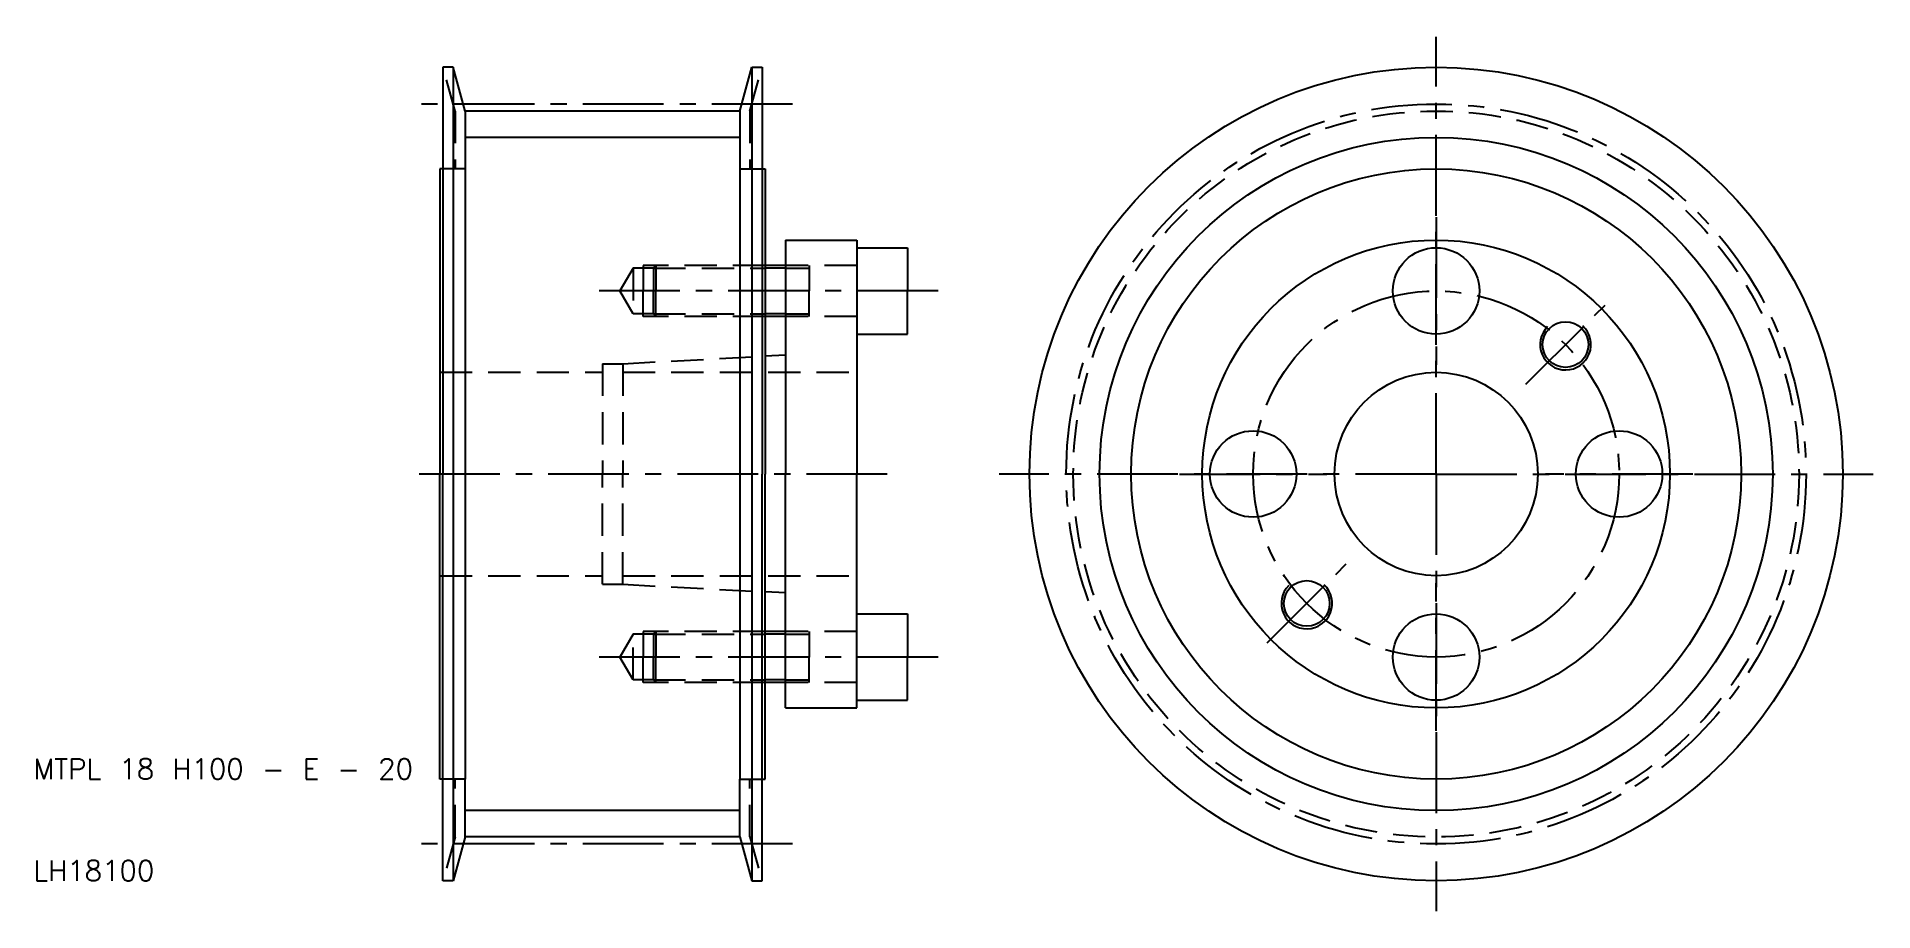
# Model space of a CAD drawing. Extents: x 10 to 191, y 7 to 93.
import ezdxf

# ---------------------------------------------------------------- set-up
doc = ezdxf.new("R2010")
doc.units = 0
doc.header["$LTSCALE"] = 0.25
doc.linetypes.add('CENTER', pattern=[50.8, 31.75, -6.35, 6.35, -6.35])
doc.linetypes.add('DASHED', pattern=[19.05, 12.7, -6.35])
doc.layers.get('0').update_dxf_attribs({"linetype": 'CONTINUOUS'})
doc.layers.add('CENTER', color=1, linetype='CENTER')
doc.styles.get("Standard").update_dxf_attribs({"font": 'txt.shx'})

msp = doc.modelspace()

# ---------------------------------------------------------------- linework, layer by layer
for p, q in [((50.3, 90), (50.3, 80)), ((51.3, 90), (50.3, 90)), ((51.3, 90), (51.3, 10)), ((52.5, 85.695), (51.3, 90)), ((79.5, 85.695), (80.7, 90)), ((80.7, 90), (80.7, 10)), ((80.7, 90), (81.7, 90)), ((81.7, 90), (81.7, 80)), ((79.5, 85.695), (52.5, 85.695)), ((52.5, 85.695), (52.5, 80)), ((79.5, 85.695), (79.5, 80)), ((50, 80), (50, 50)), ((50.3, 80), (50, 80)), ((50.3, 80), (50.3, 50)), ((52.5, 80), (52.5, 20)), ((79.5, 80), (79.5, 20)), ((81.7, 80), (81.7, 50)), ((81.7, 80), (82, 80)), ((82, 80), (82, 70.5)), ((84, 73), (91, 73)), ((84, 73), (84, 70.5)), ((91, 73), (91, 72.25)), ((82, 70.5), (82, 65.5)), ((84, 70.5), (82, 70.5)), ((84, 70.5), (84, 65.5)), ((91, 72.25), (96, 72.25)), ((91, 72.25), (91, 63.75)), ((96, 72.25), (96, 68)), ((96, 63.75), (96, 68)), ((84, 65.5), (82, 65.5)), ((82, 65.5), (82, 61.59375)), ((84, 65.5), (84, 61.7)), ((91, 63.75), (91, 50)), ((91, 63.75), (96, 63.75)), ((84, 61.7), (82, 61.59375)), ((82, 61.59375), (82, 50)), ((84, 61.7), (84, 50)), ((50, 20), (50, 50)), ((50.3, 20), (50.3, 50)), ((81.7, 20), (81.7, 50)), ((82, 38.40625), (82, 50)), ((84, 38.3), (84, 50)), ((91, 36.25), (91, 50)), ((82, 34.5), (82, 38.40625)), ((84, 38.3), (82, 38.40625)), ((84, 34.5), (84, 38.3)), ((91, 27.75), (91, 36.25)), ((91, 36.25), (96, 36.25)), ((96, 36.25), (96, 32)), ((82, 29.5), (82, 34.5)), ((84, 34.5), (82, 34.5)), ((84, 29.5), (84, 34.5)), ((96, 27.75), (96, 32)), ((82, 20), (82, 29.5)), ((84, 29.5), (82, 29.5)), ((84, 27), (84, 29.5)), ((91, 27.75), (96, 27.75)), ((91, 27), (91, 27.75)), ((84, 27), (91, 27)), ((50.3, 20), (50, 20)), ((50.3, 10), (50.3, 20)), ((52.5, 14.305), (52.5, 20)), ((79.5, 14.305), (79.5, 20)), ((81.7, 10), (81.7, 20)), ((81.7, 20), (82, 20)), ((52.5, 14.305), (51.3, 10)), ((79.5, 14.305), (52.5, 14.305)), ((79.5, 14.305), (80.7, 10)), ((51.3, 10), (50.3, 10)), ((80.7, 10), (81.7, 10))]:
    msp.add_line(p, q)
at = {"color": 3, "linetype": 'DASHED'}
for p, q in [((51.5, 85.695), (50.3, 90)), ((80.5, 85.695), (81.7, 90)), ((51.5, 85.695), (51.5, 80)), ((80.5, 85.695), (80.5, 80)), ((52.5, 80), (50.3, 80)), ((79.5, 80), (81.7, 80)), ((71.25, 70.5), (70, 70.5)), ((70, 70.5), (70, 68)), ((71.25, 70.5), (71, 70.25)), ((82, 70.5), (71.25, 70.5)), ((71.25, 70.5), (71.25, 68)), ((91, 70.5), (84, 70.5)), ((86.333333, 70.5), (86.333333, 68)), ((69, 70.25), (67.700962, 68)), ((69, 70.25), (69, 65.75)), ((71, 70.25), (69, 70.25)), ((71, 70.25), (82, 70.25)), ((71, 70.25), (71, 68)), ((84, 70.25), (86.333333, 70.25)), ((69, 65.75), (67.700962, 68)), ((70, 65.5), (70, 68)), ((71, 65.75), (71, 68)), ((71.25, 65.5), (71.25, 68)), ((86.333333, 65.5), (86.333333, 68)), ((71, 65.75), (69, 65.75)), ((71.25, 65.5), (70, 65.5)), ((71, 65.75), (82, 65.75)), ((71.25, 65.5), (71, 65.75)), ((82, 65.5), (71.25, 65.5)), ((84, 65.75), (86.333333, 65.75)), ((91, 65.5), (84, 65.5)), ((68, 60.85), (82, 61.59375)), ((50, 60), (66, 60)), ((66, 60.85), (66, 50)), ((66, 60.85), (68, 60.85)), ((68, 60.85), (68, 50)), ((68, 60), (91, 60)), ((66, 39.15), (66, 50)), ((68, 39.15), (68, 50)), ((50, 40), (66, 40)), ((68, 40), (91, 40)), ((66, 39.15), (68, 39.15)), ((68, 39.15), (82, 38.40625)), ((70, 34.5), (70, 32)), ((71.25, 34.5), (70, 34.5)), ((71.25, 34.5), (71, 34.25)), ((82, 34.5), (71.25, 34.5)), ((71.25, 34.5), (71.25, 32)), ((91, 34.5), (84, 34.5)), ((86.333333, 34.5), (86.333333, 32)), ((69, 34.25), (67.700962, 32)), ((69, 29.75), (69, 34.25)), ((71, 34.25), (69, 34.25)), ((71, 34.25), (82, 34.25)), ((71, 34.25), (71, 32)), ((84, 34.25), (86.333333, 34.25)), ((69, 29.75), (67.700962, 32)), ((70, 29.5), (70, 32)), ((71, 29.75), (71, 32)), ((71.25, 29.5), (71.25, 32)), ((86.333333, 29.5), (86.333333, 32)), ((71, 29.75), (69, 29.75)), ((71.25, 29.5), (70, 29.5)), ((71, 29.75), (82, 29.75)), ((71.25, 29.5), (71, 29.75)), ((82, 29.5), (71.25, 29.5)), ((84, 29.75), (86.333333, 29.75)), ((91, 29.5), (84, 29.5)), ((52.5, 20), (50.3, 20)), ((51.5, 14.305), (51.5, 20)), ((79.5, 20), (81.7, 20)), ((80.5, 14.305), (80.5, 20)), ((51.5, 14.305), (50.3, 10)), ((80.5, 14.305), (81.7, 10))]:
    msp.add_line(p, q, dxfattribs=at)
at = {"color": 3}
for p, q in [((79.5, 83.105), (52.5, 83.105)), ((84, 70.25), (82, 70.25)), ((84, 65.75), (82, 65.75)), ((84, 34.25), (82, 34.25)), ((84, 29.75), (82, 29.75)), ((79.5, 16.895), (52.5, 16.895))]:
    msp.add_line(p, q, dxfattribs=at)
for centre, radius in [((148, 50), 40), ((148, 50), 30), ((148, 50), 23), ((148, 50), 23), ((148, 68), 4.25), ((160.727922, 62.727922), 2.25), ((148, 50), 10), ((130, 50), 4.25), ((166, 50), 4.25), ((135.272078, 37.272078), 2.25), ((148, 32), 4.25)]:
    msp.add_circle(centre, radius)
at = {"color": 3, "linetype": 'DASHED'}
msp.add_circle((148, 50), 35.695, dxfattribs=at)
at = {"color": 3}
msp.add_circle((148, 50), 33.105, dxfattribs=at)
for centre in [(160.727922, 62.727922), (135.272078, 37.272078)]:
    msp.add_arc(centre, 2.5, 135, 47, dxfattribs=at)
at = {"layer": 'CENTER', "color": 1, "linetype": 'CENTER'}
for p, q in [((148, 50), (148, 93)), ((84.7, 86.385), (47.3, 86.385)), ((148, 75.25), (148, 60.75)), ((99, 68), (64.700962, 68)), ((156.838835, 58.838835), (164.617009, 66.617009)), ((94, 50), (47, 50)), ((148, 50), (105, 50)), ((122.75, 50), (137.25, 50)), ((148, 50), (148, 7)), ((148, 50), (191, 50)), ((173.25, 50), (158.75, 50)), ((131.382991, 33.382991), (139.161165, 41.161165)), ((148, 24.75), (148, 39.25)), ((99, 32), (64.700962, 32)), ((84.7, 13.615), (47.3, 13.615))]:
    msp.add_line(p, q, dxfattribs=at)
for radius in [36.385, 18]:
    msp.add_circle((148, 50), radius, dxfattribs=at)

# ---------------------------------------------------------------- texts
for s, p in [('MTPL 18 H100 - E - 20', (10, 20)), ('LH18100', (10, 10))]:
    msp.add_text(s, height=2).set_placement(p)

doc.saveas('drawing.dxf')
